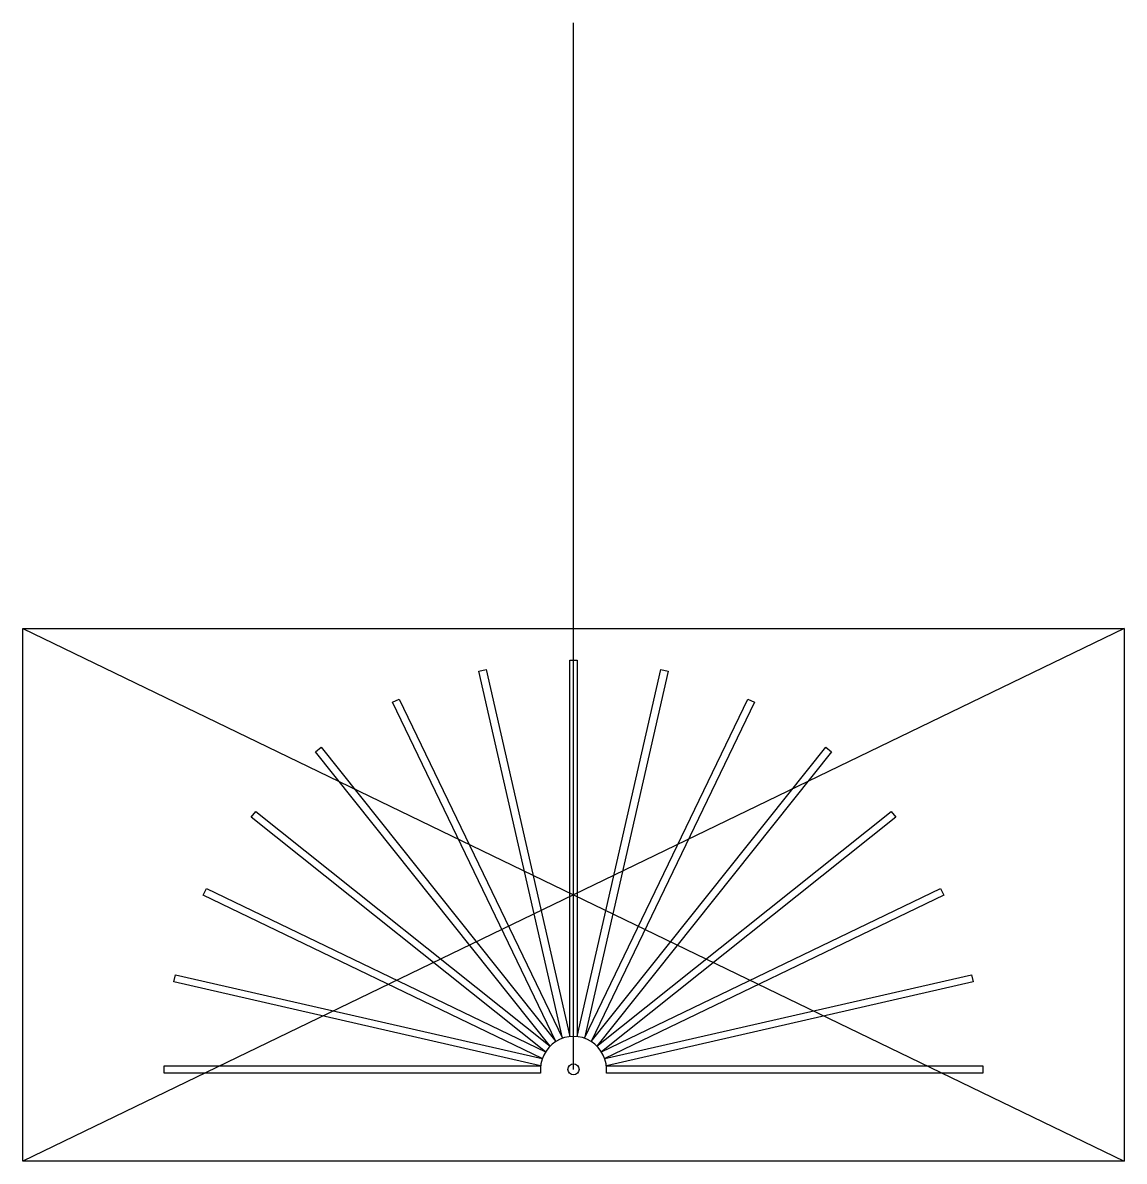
# Model space of a CAD drawing. Header units: millimetres. Extents: x -300 to 300, y -50 to 570.
import ezdxf

# ---------------------------------------------------------------- set-up
doc = ezdxf.new("R2010")
doc.units = ezdxf.units.MM
doc.layers.get('0').update_dxf_attribs({"linetype": 'CONTINUOUS'})

msp = doc.modelspace()

# ---------------------------------------------------------------- linework, layer by layer
for p, q in [((0, 0), (0, 569.93)), ((-300, 240), (300, 240)), ((-300, -50), (-300, 240)), ((-300, 240), (300, -50)), ((300, 240), (-300, -50)), ((300, 240), (300, -50)), ((-51.55, 216.86), (-47.65, 217.75)), ((-47.65, 217.75), (-2.03, 17.89)), ((-2, 17.89), (-2, 222.89)), ((-2, 222.89), (2, 222.89)), ((2, 222.89), (2, 17.89)), ((2.03, 17.89), (47.65, 217.75)), ((47.65, 217.75), (51.55, 216.86)), ((-5.93, 16.99), (-51.55, 216.86)), ((51.55, 216.86), (5.93, 16.99)), ((-98.51, 199.95), (-94.91, 201.68)), ((-9.56, 15.25), (-98.51, 199.95)), ((-94.91, 201.68), (-5.96, 16.98)), ((5.96, 16.98), (94.91, 201.68)), ((98.51, 199.95), (9.56, 15.25)), ((94.91, 201.68), (98.51, 199.95)), ((-140.53, 173.01), (-137.41, 175.51)), ((-137.41, 175.51), (-9.59, 15.23)), ((9.59, 15.23), (137.41, 175.51)), ((137.41, 175.51), (140.53, 173.01)), ((-12.72, 12.74), (-140.53, 173.01)), ((140.53, 173.01), (12.72, 12.74)), ((-175.51, 137.41), (-173.01, 140.53)), ((-15.23, 9.59), (-175.51, 137.41)), ((-173.01, 140.53), (-12.74, 12.72)), ((12.74, 12.72), (173.01, 140.53)), ((175.51, 137.41), (15.23, 9.59)), ((173.01, 140.53), (175.51, 137.41)), ((-201.68, 94.91), (-199.95, 98.51)), ((-16.98, 5.96), (-201.68, 94.91)), ((-199.95, 98.51), (-15.25, 9.56)), ((15.25, 9.56), (199.95, 98.51)), ((201.68, 94.91), (16.98, 5.96)), ((199.95, 98.51), (201.68, 94.91)), ((-217.75, 47.65), (-216.86, 51.55)), ((-216.86, 51.55), (-16.99, 5.93)), ((16.99, 5.93), (216.86, 51.55)), ((216.86, 51.55), (217.75, 47.65)), ((-17.89, 2.03), (-217.75, 47.65)), ((217.75, 47.65), (17.89, 2.03)), ((-222.89, 2), (-17.89, 2)), ((-222.89, -2), (-222.89, 2)), ((17.89, 2), (222.89, 2)), ((222.89, 2), (222.89, -2)), ((-17.89, -2), (-222.89, -2)), ((222.89, -2), (17.89, -2)), ((300, -50), (-300, -50))]:
    msp.add_line(p, q)
msp.add_circle((0, 0), 3)
msp.add_arc((0, 0), 18, -6.37937, 186.37937)

doc.saveas('drawing.dxf')
